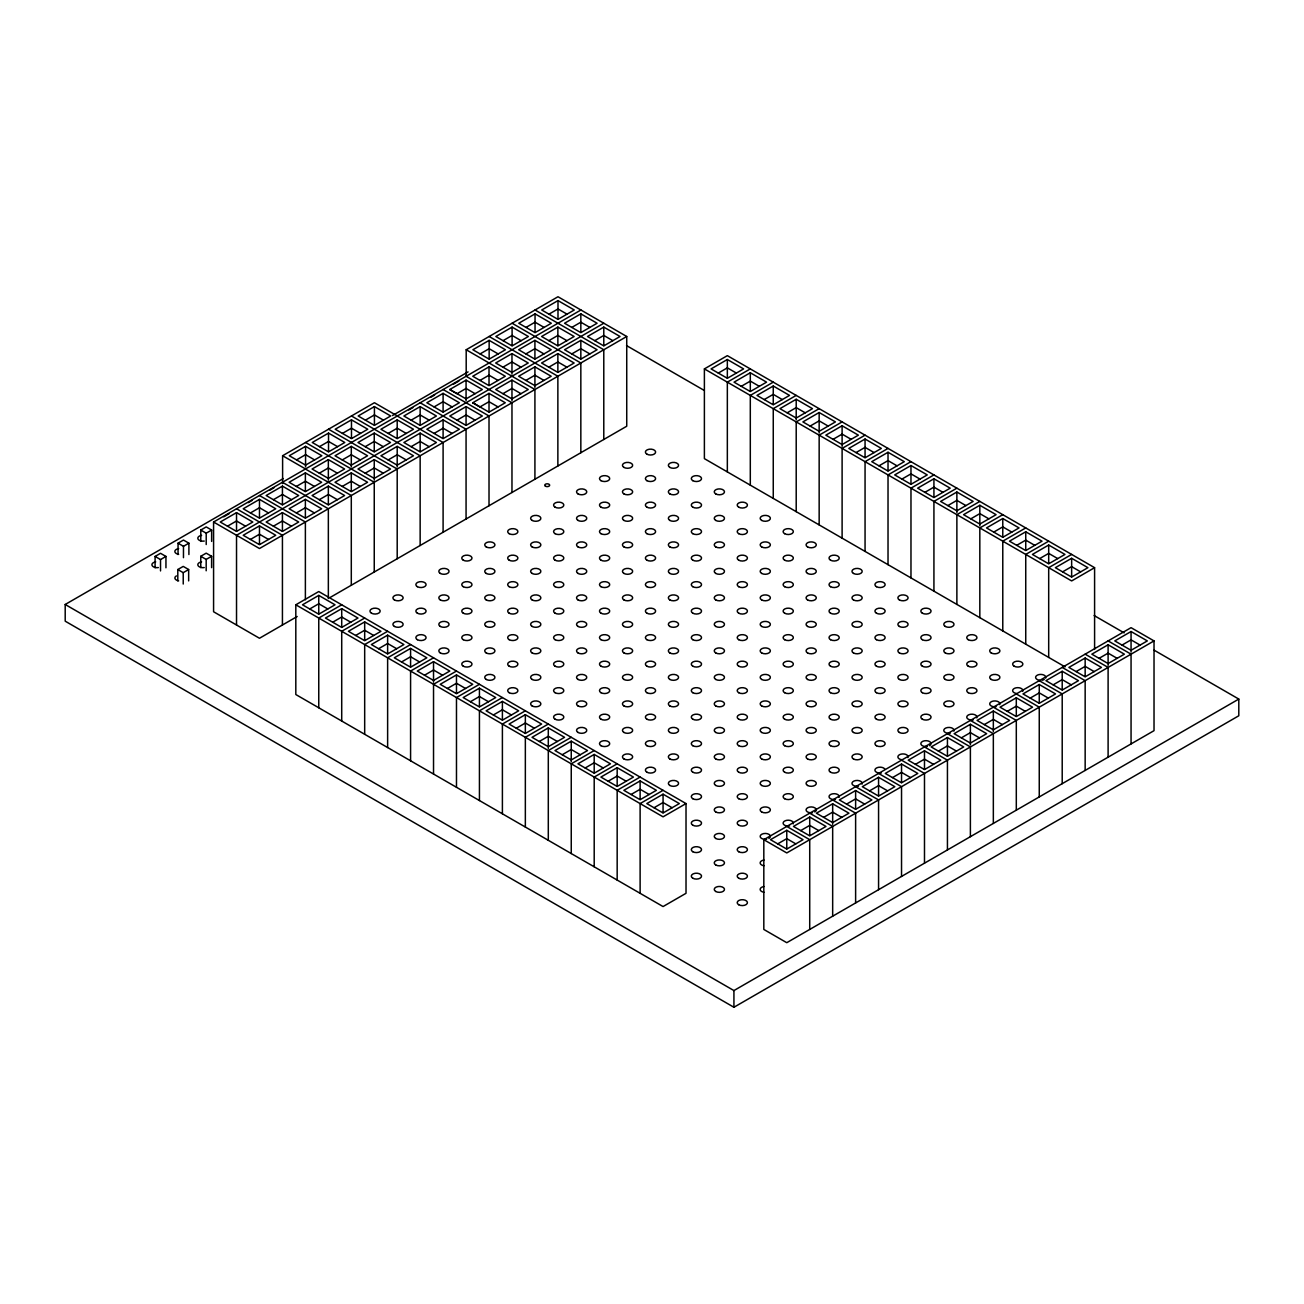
<?xml version="1.0" encoding="UTF-8"?>
<svg xmlns="http://www.w3.org/2000/svg" width="1304" height="1304" viewBox="0 0 1304 1304"><rect width="100%" height="100%" fill="white"/><g stroke="black" fill="none" stroke-linecap="round" stroke-linejoin="round"><path stroke-width="1.5" d="M282.609 483.654L282.609 455.732L374.427 402.724L397.378 415.976M466.196 375.682L466.196 349.749L557.998 296.741L626.735 336.497L626.735 426.229L329.977 597.558M305.576 446.343L289.309 455.732L305.576 465.12L321.843 455.732L305.576 446.343L305.576 466.897M328.526 433.091L312.259 442.48L328.526 451.869L344.794 442.48L328.526 433.091L328.526 451.608M351.477 419.839L335.209 429.228L351.477 438.617L367.744 429.228L351.477 419.839L351.477 438.356M374.427 406.587L358.16 415.976L374.427 425.365L390.695 415.976L374.427 406.587L374.427 425.104M489.147 340.36L472.879 349.749L489.147 359.138L505.414 349.749L489.147 340.36L489.147 358.877M512.097 327.108L495.83 336.497L512.097 345.886L528.364 336.497L512.097 327.108L512.097 345.625M535.048 313.856L518.78 323.245L535.048 332.634L551.315 323.245L535.048 313.856L535.048 332.373M557.998 300.605L541.731 309.993L557.998 319.382L574.265 309.993L557.998 300.605L557.998 319.121M296.53 459.904L305.576 454.688L314.606 459.904M319.48 446.653L328.526 441.437L337.557 446.653M342.447 433.401L351.477 428.185L360.507 433.401M365.397 420.149L374.427 414.933L383.474 420.149M480.1 353.922L489.147 348.706L498.177 353.922M503.051 340.67L512.097 335.454L521.127 340.67M526.017 327.418L535.048 322.202L544.078 327.418M548.968 314.166L557.998 308.95L567.044 314.166M1154.105 650.174L1238.8 699.074L1238.8 715.766L733.924 1007.259L65.2 621.177L65.2 604.486L283.343 478.535M392.406 415.568L468.054 371.901M297.182 616.499L259.48 638.259L213.579 611.755L213.579 522.024L580.948 309.993M155.095 567.794L155.095 556.433L160.522 553.303L165.95 556.433L165.95 567.794M178.045 554.542L178.045 543.181L183.473 540.052L188.901 543.181L188.901 554.542M200.783 541.404L200.783 530.06L206.211 526.914L211.639 530.06L211.639 541.404M223.734 516.808L229.162 513.662M248.265 502.643L252.324 500.296M269.863 490.174L273.921 487.826M408.739 409.994L412.814 407.647M430.548 397.394L434.607 395.047M453.499 384.142L458.926 381.012M236.529 512.635L220.262 522.024L236.529 531.413L252.797 522.024L236.529 512.635L236.529 531.152M259.48 499.383L243.212 508.772L259.48 518.161L275.747 508.772L259.48 499.383L259.48 517.9M282.43 486.131L266.163 495.52L282.43 504.909L298.697 495.52L282.43 486.131L282.43 504.648M305.38 472.879L289.113 482.268L305.38 491.657L321.648 482.268L305.38 472.879L305.38 491.396M328.347 459.627L312.08 469.016L328.347 478.405L344.598 469.016L328.347 459.627L328.347 480.165M351.298 446.375L335.03 455.764L351.298 465.153L367.565 455.764L351.298 446.375L351.298 466.913M374.248 433.124L357.981 442.512L374.248 451.901L390.515 442.512L374.248 433.124L374.248 451.64M397.198 419.872L380.931 429.261L397.198 438.649L413.466 429.261L397.198 419.872L397.198 438.388M420.149 406.62L403.881 416.009L420.149 425.397L436.416 416.009L420.149 406.62L420.149 425.137M443.099 393.368L426.848 402.757L443.099 412.145L459.367 402.757L443.099 393.368L443.099 411.885M449.798 389.505L466.066 380.116L482.333 389.505L466.066 398.894L449.798 389.505L457.019 393.678L466.066 388.462L475.096 393.678M489.016 366.864L472.749 376.253L489.016 385.642L505.284 376.253L489.016 366.864L489.016 385.381M511.967 353.612L495.699 363.001L511.967 372.39L528.234 363.001L511.967 353.612L511.967 374.15M534.917 340.36L518.65 349.749L534.917 359.138L551.184 349.749L534.917 340.36L534.917 358.877M557.867 327.108L541.6 336.497L557.867 345.886L574.135 336.497L557.867 327.108L557.867 345.625M580.834 313.856L564.567 323.245L580.834 332.634L597.085 323.245L580.834 313.856L580.834 332.373M155.095 556.433L160.522 559.563L165.95 556.433M178.045 543.181L183.473 546.311L188.901 543.181M200.783 530.06L206.211 533.189L211.639 530.06M227.483 526.197L236.529 520.981L245.559 526.197M250.45 512.945L259.48 507.729L268.51 512.945M273.4 499.693L282.43 494.477L291.477 499.693M296.35 486.441L305.38 481.225L314.427 486.441M319.301 473.189L328.347 467.973L337.377 473.189M342.251 459.937L351.298 454.721L360.328 459.937M365.218 446.685L374.248 441.469L383.278 446.685M388.168 433.433L397.198 428.217L406.245 433.433M411.119 420.181L420.149 414.965L429.195 420.181M434.069 406.929L443.099 401.713L452.146 406.929M479.97 380.426L489.016 375.21L498.046 380.426M502.936 367.174L511.967 361.958L520.997 367.174M525.887 353.922L534.917 348.706L543.964 353.922M548.837 340.67L557.867 335.454L566.914 340.67M571.788 327.418L580.834 322.202L589.864 327.418M603.785 323.245L236.529 535.276L236.529 625.007M177.8 580.899L177.8 569.538L183.228 566.409L188.656 569.538L188.656 580.899M200.767 567.647L200.767 556.286L206.179 553.157L211.607 556.286L211.607 567.647M259.48 525.887L243.212 535.276L259.48 544.664L275.747 535.276L259.48 525.887L259.48 544.404M282.43 512.635L266.163 522.024L282.43 531.413L298.697 522.024L282.43 512.635L282.43 531.152M305.38 499.383L289.113 508.772L305.38 518.161L321.648 508.772L305.38 499.383L305.38 517.9M328.347 486.131L312.08 495.52L328.347 504.909L344.598 495.52L328.347 486.131L328.347 504.648M351.298 472.879L335.03 482.268L351.298 491.657L367.565 482.268L351.298 472.879L351.298 491.396M374.248 459.627L357.981 469.016L374.248 478.405L390.515 469.016L374.248 459.627L374.248 480.165M397.198 446.375L380.931 455.764L397.198 465.153L413.466 455.764L397.198 446.375L397.198 466.913M420.149 433.124L403.881 442.512L420.149 451.901L436.416 442.512L420.149 433.124L420.149 451.64M443.099 419.872L426.848 429.261L443.099 438.649L459.367 429.261L443.099 419.872L443.099 438.388M466.066 406.62L449.798 416.009L466.066 425.397L482.333 416.009L466.066 406.62L466.066 425.137M472.749 402.757L489.016 393.368L505.284 402.757L489.016 412.145L472.749 402.757L479.97 406.929L489.016 401.713L498.046 406.929M511.967 380.116L495.699 389.505L511.967 398.894L528.234 389.505L511.967 380.116L511.967 400.654M534.917 366.864L518.65 376.253L534.917 385.642L551.184 376.253L534.917 366.864L534.917 387.402M557.867 353.612L541.6 363.001L557.867 372.39L574.135 363.001L557.867 353.612L557.867 372.129M580.834 340.36L564.567 349.749L580.834 359.138L597.085 349.749L580.834 340.36L580.834 358.877M603.785 327.108L587.517 336.497L603.785 345.886L620.052 336.497L603.785 327.108L603.785 345.625M177.8 569.538L183.228 572.668L188.656 569.538M200.767 556.286L206.179 559.416L211.607 556.286M250.45 539.448L259.48 534.232L268.51 539.448M273.4 526.197L282.43 520.981L291.477 526.197M296.35 512.945L305.38 507.729L314.427 512.945M319.301 499.693L328.347 494.477L337.377 499.693M342.251 486.441L351.298 481.225L360.328 486.441M365.218 473.189L374.248 467.973L383.278 473.189M388.168 459.937L397.198 454.721L406.245 459.937M411.119 446.685L420.149 441.469L429.195 446.685M434.069 433.433L443.099 428.217L452.146 433.433M457.019 420.181L466.066 414.965L475.096 420.181M502.936 393.678L511.967 388.462L520.997 393.678M525.887 380.426L534.917 375.21L543.964 380.426M548.837 367.174L557.867 361.958L566.914 367.174M571.788 353.922L580.834 348.706L589.864 353.922M594.738 340.67L603.785 335.454L612.815 340.67M626.735 336.497L259.48 548.528L213.579 522.024M295.812 604.795L318.763 591.543L686.018 803.574L686.018 893.305L663.068 906.557L295.812 694.527L295.812 604.795L663.068 816.826L686.018 803.574M1065.091 666.882L704.388 458.649L704.388 368.902L727.339 355.65L1094.594 567.68L1094.594 649.441M318.763 595.406L302.495 604.795L318.763 614.184L335.03 604.795L318.763 595.406L318.763 613.923M727.339 359.513L711.071 368.902L727.339 378.29L743.606 368.902L727.339 359.513L727.339 378.03M309.733 608.968L318.763 603.752L327.809 608.968M718.308 373.074L727.339 367.858L736.385 373.074M341.713 604.795L318.763 618.047L318.763 707.779M750.305 368.902L727.339 382.153L727.339 471.901M341.713 608.658L325.462 618.047L341.713 627.436L357.981 618.047L341.713 608.658L341.713 627.175M750.305 372.765L734.038 382.153L750.305 391.542L766.556 382.153L750.305 372.765L750.305 391.281M332.683 622.22L341.713 617.004L350.76 622.22M741.259 386.326L750.305 381.11L759.336 386.326M364.68 618.047L341.713 631.299L341.713 721.03M773.256 382.153L750.305 395.405L750.305 485.153M364.68 621.91L348.412 631.299L364.68 640.688L380.947 631.299L364.68 621.91L364.68 640.427M773.256 386.017L756.988 395.405L773.256 404.794L789.523 395.405L773.256 386.017L773.256 404.533M355.633 635.472L364.68 630.256L373.71 635.472M764.209 399.578L773.256 394.362L782.286 399.578M387.63 631.299L364.68 644.551L364.68 734.282M796.206 395.405L773.256 408.657L773.256 498.405M387.63 635.162L371.363 644.551L387.63 653.94L403.898 644.551L387.63 635.162L387.63 653.679M796.206 399.268L779.939 408.657L796.206 418.046L812.473 408.657L796.206 399.268L796.206 419.823M378.584 648.724L387.63 643.508L396.66 648.724M787.16 412.83L796.206 407.614L805.236 412.83M410.581 644.551L387.63 657.803L387.63 747.534M819.156 408.657L796.206 421.909L796.206 511.657M410.581 648.414L394.313 657.803L410.581 667.192L426.848 657.803L410.581 648.414L410.581 666.931M819.156 412.52L802.889 421.909L819.156 431.298L835.424 421.909L819.156 412.52L819.156 433.075M401.55 661.976L410.581 656.76L419.611 661.976M810.126 426.082L819.156 420.866L828.187 426.082M433.531 657.803L410.581 671.055L410.581 760.786M842.107 421.909L819.156 435.161L819.156 524.909M433.531 661.666L417.264 671.055L433.531 680.443L449.798 671.055L433.531 661.666L433.531 682.204M842.107 425.772L825.839 435.161L842.107 444.55L858.374 435.161L842.107 425.772L842.107 446.327M424.501 675.227L433.531 670.011L442.578 675.227M833.077 439.334L842.107 434.118L851.153 439.334M456.481 671.055L433.531 684.307L433.531 774.038M865.057 435.161L842.107 448.413L842.107 538.161M456.481 674.918L440.214 684.307L456.481 693.695L472.749 684.307L456.481 674.918L456.481 693.435M865.057 439.024L848.806 448.413L865.057 457.802L881.325 448.413L865.057 439.024L865.057 457.541M447.451 688.479L456.481 683.263L465.528 688.479M856.027 452.586L865.057 447.37L874.104 452.586M479.432 684.307L456.481 697.558L456.481 787.29M888.024 448.413L865.057 461.665L865.057 551.413M479.432 688.17L463.181 697.558L479.432 706.947L495.699 697.558L479.432 688.17L479.432 706.687M888.024 452.276L871.757 461.665L888.024 471.054L904.291 461.665L888.024 452.276L888.024 470.793M470.402 701.731L479.432 696.515L488.478 701.731M878.977 465.838L888.024 460.622L897.054 465.838M502.399 697.558L479.432 710.81L479.432 800.542M910.974 461.665L888.024 474.917L888.024 564.665M502.399 701.422L486.131 710.81L502.399 720.199L518.666 710.81L502.399 701.422L502.399 719.938M910.974 465.528L894.707 474.917L910.974 484.306L927.242 474.917L910.974 465.528L910.974 484.045M493.352 714.983L502.399 709.767L511.429 714.983M901.928 479.09L910.974 473.874L920.005 479.09M525.349 710.81L502.399 724.062L502.399 813.794M933.925 474.917L910.974 488.169L910.974 577.916M525.349 714.673L509.082 724.062L525.349 733.451L541.616 724.062L525.349 714.673L525.349 733.19M933.925 478.78L917.657 488.169L933.925 497.557L950.192 488.169L933.925 478.78L933.925 497.297M516.303 728.235L525.349 723.019L534.379 728.235M924.895 492.341L933.925 487.125L942.955 492.341M548.299 724.062L525.349 737.314L525.349 827.046M956.875 488.169L933.925 501.421L933.925 591.168M548.299 727.925L532.032 737.314L548.299 746.703L564.567 737.314L548.299 727.925L548.299 748.463M956.875 492.032L940.608 501.421L956.875 510.809L973.143 501.421L956.875 492.032L956.875 512.586M539.269 741.487L548.299 736.271L557.33 741.487M947.845 505.593L956.875 500.377L965.922 505.593M571.25 737.314L548.299 750.566L548.299 840.298M979.826 501.421L956.875 514.673L956.875 604.42M571.25 741.177L554.982 750.566L571.25 759.955L587.517 750.566L571.25 741.177L571.25 761.715M979.826 505.284L963.558 514.673L979.826 524.061L996.093 514.673L979.826 505.284L979.826 525.838M562.22 754.739L571.25 749.523L580.296 754.739M970.795 518.845L979.826 513.629L988.872 518.845M594.2 750.566L571.25 763.818L571.25 853.549M1002.776 514.673L979.826 527.924L979.826 617.672M594.2 754.429L577.933 763.818L594.2 773.207L610.468 763.818L594.2 754.429L594.2 772.946M1002.776 518.536L986.525 527.924L1002.776 537.313L1019.043 527.924L1002.776 518.536L1002.776 537.052M585.17 767.991L594.2 762.775L603.247 767.991M993.746 532.097L1002.776 526.881L1011.822 532.097M617.167 763.818L594.2 777.07L594.2 866.801M1025.743 527.924L1002.776 541.176L1002.776 630.924M617.167 767.681L600.899 777.07L617.167 786.459L633.418 777.07L617.167 767.681L617.167 786.198M1025.743 531.787L1009.475 541.176L1025.743 550.565L1042.01 541.176L1025.743 531.787L1025.743 550.304M608.12 781.243L617.167 776.027L626.197 781.243M1016.696 545.349L1025.743 540.133L1034.773 545.349M640.117 777.07L617.167 790.322L617.167 880.053M1048.693 541.176L1025.743 554.428L1025.743 644.176M640.117 780.933L623.85 790.322L640.117 799.711L656.385 790.322L640.117 780.933L640.117 799.45M1048.693 545.039L1032.426 554.428L1048.693 563.817L1064.96 554.428L1048.693 545.039L1048.693 563.556M631.071 794.495L640.117 789.279L649.147 794.495M1039.647 558.601L1048.693 553.385L1057.723 558.601M663.068 790.322L640.117 803.574L640.117 893.305M1071.643 554.428L1048.693 567.68L1048.693 657.428M663.068 794.185L646.8 803.574L663.068 812.962L679.335 803.574L663.068 794.185L663.068 812.702M1071.643 558.291L1055.376 567.68L1071.643 577.069L1087.911 567.68L1071.643 558.291L1071.643 576.808M654.037 807.746L663.068 802.53L672.098 807.746M1062.613 571.853L1071.643 566.637L1080.674 571.853M1094.594 567.68L1071.643 580.932L704.388 368.902M763.818 839.694L1131.057 627.664L1154.024 640.916L1154.024 730.664L786.768 942.694L763.818 929.442L763.818 839.694L786.768 852.946L1154.024 640.916M786.768 830.306L770.501 839.694L786.768 849.083L803.036 839.694L786.768 830.306L786.768 848.822M809.719 817.054L793.451 826.443L809.719 835.831L825.986 826.443L809.719 817.054L809.719 835.571M832.669 803.802L816.402 813.191L832.669 822.579L848.937 813.191L832.669 803.802L832.669 824.356M855.62 790.55L839.352 799.939L855.62 809.328L871.887 799.939L855.62 790.55L855.62 809.067M878.57 777.298L862.319 786.687L878.57 796.076L894.837 786.687L878.57 777.298L878.57 795.815M901.537 764.046L885.269 773.435L901.537 782.824L917.804 773.435L901.537 764.046L901.537 782.563M924.487 750.794L908.22 760.183L924.487 769.572L940.754 760.183L924.487 750.794L924.487 769.311M947.437 737.542L931.17 746.931L947.437 756.32L963.705 746.931L947.437 737.542L947.437 756.059M970.388 724.29L954.12 733.679L970.388 743.068L986.655 733.679L970.388 724.29L970.388 744.845M993.338 711.039L977.071 720.427L993.338 729.816L1009.606 720.427L993.338 711.039L993.338 731.593M1016.305 697.787L1000.038 707.175L1016.305 716.564L1032.556 707.175L1016.305 697.787L1016.305 716.303M1039.255 684.535L1022.988 693.924L1039.255 703.312L1055.523 693.924L1039.255 684.535L1039.255 703.052M1062.206 671.283L1045.938 680.672L1062.206 690.061L1078.473 680.672L1062.206 671.283L1062.206 689.8M1085.156 658.031L1068.889 667.42L1085.156 676.809L1101.424 667.42L1085.156 658.031L1085.156 676.548M1108.107 644.779L1091.839 654.168L1108.107 663.557L1124.374 654.168L1108.107 644.779L1108.107 665.333M1131.057 631.527L1114.79 640.916L1131.057 650.305L1147.324 640.916L1131.057 631.527L1131.057 652.082M777.722 843.867L786.768 838.651L795.799 843.867M800.689 830.615L809.719 825.399L818.749 830.615M823.639 817.363L832.669 812.147L841.716 817.363M846.589 804.112L855.62 798.896L864.666 804.112M869.54 790.86L878.57 785.644L887.616 790.86M892.49 777.608L901.537 772.392L910.567 777.608M915.441 764.356L924.487 759.14L933.517 764.356M938.407 751.104L947.437 745.888L956.468 751.104M961.358 737.852L970.388 732.636L979.434 737.852M984.308 724.6L993.338 719.384L1002.385 724.6M1007.259 711.348L1016.305 706.132L1025.335 711.348M1030.209 698.096L1039.255 692.88L1048.286 698.096M1053.159 684.844L1062.206 679.628L1071.236 684.844M1076.126 671.593L1085.156 666.377L1094.186 671.593M1099.076 658.341L1108.107 653.125L1117.153 658.341M1122.027 645.089L1131.057 639.873L1140.103 645.089M65.2 604.486L733.924 990.567L1238.8 699.074M626.539 345.593L704.176 390.401M1094.121 615.537L1124.113 632.847M535.048 309.993L603.785 349.749L603.785 439.481M1108.107 640.916L1131.057 654.168L1131.057 743.916M512.097 323.245L580.834 363.001L580.834 452.732M1085.156 654.168L1108.107 667.42L1108.107 757.168M489.147 336.497L557.867 376.253L557.867 465.984M1062.206 667.42L1085.156 680.672L1085.156 770.419M466.196 349.749L534.917 389.505L534.917 479.236M1039.255 680.672L1062.206 693.924L1062.206 783.671M466.066 376.253L511.967 402.757L511.967 492.488M1016.305 693.924L1039.255 707.175L1039.255 796.923M443.099 389.505L489.016 416.009L489.016 505.74M993.338 707.175L1016.305 720.427L1016.305 810.175M420.149 402.757L466.066 429.261L466.066 518.992M970.388 720.427L993.338 733.679L993.338 823.427M397.198 416.009L443.099 442.512L443.099 532.244M947.437 733.679L970.388 746.931L970.388 836.679M351.477 415.976L420.149 455.764L420.149 545.496M924.487 746.931L947.437 760.183L947.437 849.931M328.526 429.228L351.477 442.48M351.298 442.512L397.198 469.016L397.198 558.748M901.537 760.183L924.487 773.435L924.487 863.183M305.576 442.48L374.248 482.268L374.248 572M878.57 773.435L901.537 786.687L901.537 876.435M282.609 455.732L305.576 468.984M305.38 469.016L351.298 495.52L351.298 585.251M855.62 786.687L878.57 799.939L878.57 889.687M282.43 482.268L328.347 508.772L328.347 598.503M832.669 799.939L855.62 813.191L855.62 902.938M259.48 495.52L305.38 522.024L305.38 599.791M809.719 813.191L832.669 826.443L832.669 916.19M236.529 508.772L282.43 535.276L282.43 625.007M786.768 826.443L809.719 839.694L809.719 929.442M733.924 990.567L733.924 1007.259M489.016 393.368L489.016 411.885M466.066 380.116L466.066 400.654M206.211 533.189L206.211 544.534M206.179 559.416L206.179 570.777M183.473 546.311L183.473 557.672M183.228 572.668L183.228 584.029M160.522 559.563L160.522 570.924M763.948 892.246A5.118 2.95 0 0 1 760.167 889.393A5.118 2.95 0 0 1 763.948 886.541M763.948 865.742A5.118 2.95 0 0 1 760.167 862.889A5.118 2.95 0 0 1 763.948 860.037M766.605 839.238A5.118 2.95 0 0 1 760.183 836.125A5.118 2.95 0 0 1 767.437 833.712A5.118 2.95 0 0 1 768.887 838.472M789.556 825.986A5.118 2.95 0 0 1 783.133 823.394A5.118 2.95 0 0 1 788.675 820.2A5.118 2.95 0 0 1 793.174 823.9M812.506 812.734A5.118 2.95 0 0 1 806.084 809.621A5.118 2.95 0 0 1 813.337 807.209A5.118 2.95 0 0 1 814.804 811.968M835.456 799.482A5.118 2.95 0 0 1 829.051 796.891A5.118 2.95 0 0 1 834.576 793.696A5.118 2.95 0 0 1 839.075 797.396M858.407 786.231A5.118 2.95 0 0 1 852.001 783.639A5.118 2.95 0 0 1 857.527 780.444A5.118 2.95 0 0 1 862.025 784.144M881.357 772.979A5.118 2.95 0 0 1 875.098 770.892A5.118 2.95 0 0 1 878.717 767.274A5.118 2.95 0 0 1 884.976 769.36M901.667 759.727A5.118 2.95 0 0 1 898.065 756.108A5.118 2.95 0 0 1 904.324 754.022A5.118 2.95 0 0 1 907.926 757.64M927.274 746.475A5.118 2.95 0 0 1 920.852 743.361A5.118 2.95 0 0 1 928.106 740.949A5.118 2.95 0 0 1 929.556 745.709M950.225 733.223A5.118 2.95 0 0 1 943.803 730.631A5.118 2.95 0 0 1 949.345 727.436A5.118 2.95 0 0 1 953.843 731.136M973.175 719.971A5.118 2.95 0 0 1 966.769 717.379A5.118 2.95 0 0 1 972.295 714.184A5.118 2.95 0 0 1 976.794 717.885M996.126 706.719A5.118 2.95 0 0 1 989.72 704.127A5.118 2.95 0 0 1 995.262 700.933A5.118 2.95 0 0 1 999.744 704.633M1016.435 693.467A5.118 2.95 0 0 1 1012.817 689.849A5.118 2.95 0 0 1 1019.092 687.762A5.118 2.95 0 0 1 1022.695 691.381M1044.325 679.449A5.118 2.95 0 0 1 1042.043 680.215M1039.386 680.215A5.118 2.95 0 0 1 1035.784 676.597A5.118 2.95 0 0 1 1042.043 674.51A5.118 2.95 0 0 1 1045.645 678.129M204.239 567.582A5.118 2.95 0 0 1 197.98 565.48A5.118 2.95 0 0 1 201.598 561.877M158.338 567.582A5.118 2.95 0 0 1 152.079 565.48A5.118 2.95 0 0 1 155.698 561.877M178.648 554.314A5.118 2.95 0 0 1 174.85 551.478A5.118 2.95 0 0 1 178.648 548.625M204.239 541.062A5.118 2.95 0 0 1 197.98 538.976A5.118 2.95 0 0 1 201.598 535.373M178.648 580.834A5.118 2.95 0 0 1 176.35 575.895M545.496 486.213A2.445 1.402 0 0 0 549.571 485.577A2.445 1.402 0 0 0 546.588 483.849A2.445 1.402 0 0 0 545.496 486.213M371.461 613.19A5.118 2.95 0 0 0 380.002 611.869A5.118 2.95 0 0 0 373.743 608.251A5.118 2.95 0 0 0 371.461 613.19M394.411 626.442A5.118 2.95 0 0 0 402.969 625.121A5.118 2.95 0 0 0 396.693 621.503A5.118 2.95 0 0 0 394.411 626.442M417.361 639.693A5.118 2.95 0 0 0 425.919 638.373A5.118 2.95 0 0 0 419.66 634.755A5.118 2.95 0 0 0 417.361 639.693M440.312 652.945A5.118 2.95 0 0 0 448.869 651.625A5.118 2.95 0 0 0 442.61 648.006A5.118 2.95 0 0 0 440.312 652.945M463.262 666.197A5.118 2.95 0 0 0 471.82 664.877A5.118 2.95 0 0 0 465.561 661.258A5.118 2.95 0 0 0 463.262 666.197M486.229 679.449A5.118 2.95 0 0 0 494.77 678.129A5.118 2.95 0 0 0 488.511 674.51A5.118 2.95 0 0 0 486.229 679.449M509.179 692.701A5.118 2.95 0 0 0 517.721 691.381A5.118 2.95 0 0 0 511.461 687.762A5.118 2.95 0 0 0 509.179 692.701M532.13 705.953A5.118 2.95 0 0 0 540.687 704.633A5.118 2.95 0 0 0 534.412 701.014A5.118 2.95 0 0 0 532.13 705.953M555.08 719.205A5.118 2.95 0 0 0 563.638 717.885A5.118 2.95 0 0 0 557.378 714.266A5.118 2.95 0 0 0 555.08 719.205M578.031 732.457A5.118 2.95 0 0 0 586.588 731.136A5.118 2.95 0 0 0 580.329 727.518A5.118 2.95 0 0 0 578.031 732.457M600.981 719.205A5.118 2.95 0 0 0 609.538 717.885A5.118 2.95 0 0 0 603.279 714.266A5.118 2.95 0 0 0 600.981 719.205M578.031 705.953A5.118 2.95 0 0 0 586.588 704.633A5.118 2.95 0 0 0 580.329 701.014A5.118 2.95 0 0 0 578.031 705.953M555.08 692.701A5.118 2.95 0 0 0 563.638 691.381A5.118 2.95 0 0 0 557.378 687.762A5.118 2.95 0 0 0 555.08 692.701M532.13 679.449A5.118 2.95 0 0 0 540.687 678.129A5.118 2.95 0 0 0 534.412 674.51A5.118 2.95 0 0 0 532.13 679.449M509.179 666.197A5.118 2.95 0 0 0 517.721 664.877A5.118 2.95 0 0 0 511.461 661.258A5.118 2.95 0 0 0 509.179 666.197M486.229 652.945A5.118 2.95 0 0 0 494.77 651.625A5.118 2.95 0 0 0 488.511 648.006A5.118 2.95 0 0 0 486.229 652.945M463.262 639.693A5.118 2.95 0 0 0 471.82 638.373A5.118 2.95 0 0 0 465.561 634.755A5.118 2.95 0 0 0 463.262 639.693M440.312 626.442A5.118 2.95 0 0 0 448.869 625.121A5.118 2.95 0 0 0 442.61 621.503A5.118 2.95 0 0 0 440.312 626.442M417.361 613.19A5.118 2.95 0 0 0 425.919 611.869A5.118 2.95 0 0 0 419.66 608.251A5.118 2.95 0 0 0 417.361 613.19M394.411 599.938A5.118 2.95 0 0 0 402.969 598.617A5.118 2.95 0 0 0 396.693 594.999A5.118 2.95 0 0 0 394.411 599.938M417.361 586.686A5.118 2.95 0 0 0 425.919 585.366A5.118 2.95 0 0 0 419.66 581.747A5.118 2.95 0 0 0 417.361 586.686M440.312 599.938A5.118 2.95 0 0 0 448.869 598.617A5.118 2.95 0 0 0 442.61 594.999A5.118 2.95 0 0 0 440.312 599.938M463.262 613.19A5.118 2.95 0 0 0 471.82 611.869A5.118 2.95 0 0 0 465.561 608.251A5.118 2.95 0 0 0 463.262 613.19M486.229 626.442A5.118 2.95 0 0 0 494.77 625.121A5.118 2.95 0 0 0 488.511 621.503A5.118 2.95 0 0 0 486.229 626.442M509.179 639.693A5.118 2.95 0 0 0 517.721 638.373A5.118 2.95 0 0 0 511.461 634.755A5.118 2.95 0 0 0 509.179 639.693M532.13 652.945A5.118 2.95 0 0 0 540.687 651.625A5.118 2.95 0 0 0 534.412 648.006A5.118 2.95 0 0 0 532.13 652.945M555.08 666.197A5.118 2.95 0 0 0 563.638 664.877A5.118 2.95 0 0 0 557.378 661.258A5.118 2.95 0 0 0 555.08 666.197M578.031 679.449A5.118 2.95 0 0 0 586.588 678.129A5.118 2.95 0 0 0 580.329 674.51A5.118 2.95 0 0 0 578.031 679.449M600.981 692.701A5.118 2.95 0 0 0 609.538 691.381A5.118 2.95 0 0 0 603.279 687.762A5.118 2.95 0 0 0 600.981 692.701M623.948 705.953A5.118 2.95 0 0 0 632.489 704.633A5.118 2.95 0 0 0 626.23 701.014A5.118 2.95 0 0 0 623.948 705.953M646.898 692.701A5.118 2.95 0 0 0 655.439 691.381A5.118 2.95 0 0 0 649.18 687.762A5.118 2.95 0 0 0 646.898 692.701M623.948 679.449A5.118 2.95 0 0 0 632.489 678.129A5.118 2.95 0 0 0 626.23 674.51A5.118 2.95 0 0 0 623.948 679.449M600.981 666.197A5.118 2.95 0 0 0 609.538 664.877A5.118 2.95 0 0 0 603.279 661.258A5.118 2.95 0 0 0 600.981 666.197M578.031 652.945A5.118 2.95 0 0 0 586.588 651.625A5.118 2.95 0 0 0 580.329 648.006A5.118 2.95 0 0 0 578.031 652.945M555.08 639.693A5.118 2.95 0 0 0 563.638 638.373A5.118 2.95 0 0 0 557.378 634.755A5.118 2.95 0 0 0 555.08 639.693M532.13 626.442A5.118 2.95 0 0 0 540.687 625.121A5.118 2.95 0 0 0 534.412 621.503A5.118 2.95 0 0 0 532.13 626.442M509.179 613.19A5.118 2.95 0 0 0 517.721 611.869A5.118 2.95 0 0 0 511.461 608.251A5.118 2.95 0 0 0 509.179 613.19M486.229 599.938A5.118 2.95 0 0 0 494.77 598.617A5.118 2.95 0 0 0 488.511 594.999A5.118 2.95 0 0 0 486.229 599.938M463.262 586.686A5.118 2.95 0 0 0 471.82 585.366A5.118 2.95 0 0 0 465.561 581.747A5.118 2.95 0 0 0 463.262 586.686M440.312 573.434A5.118 2.95 0 0 0 448.869 572.114A5.118 2.95 0 0 0 442.61 568.495A5.118 2.95 0 0 0 440.312 573.434M463.262 560.182A5.118 2.95 0 0 0 471.82 558.862A5.118 2.95 0 0 0 465.561 555.243A5.118 2.95 0 0 0 463.262 560.182M486.229 573.434A5.118 2.95 0 0 0 494.77 572.114A5.118 2.95 0 0 0 488.511 568.495A5.118 2.95 0 0 0 486.229 573.434M509.179 586.686A5.118 2.95 0 0 0 517.721 585.366A5.118 2.95 0 0 0 511.461 581.747A5.118 2.95 0 0 0 509.179 586.686M532.13 599.938A5.118 2.95 0 0 0 540.687 598.617A5.118 2.95 0 0 0 534.412 594.999A5.118 2.95 0 0 0 532.13 599.938M555.08 613.19A5.118 2.95 0 0 0 563.638 611.869A5.118 2.95 0 0 0 557.378 608.251A5.118 2.95 0 0 0 555.08 613.19M578.031 626.442A5.118 2.95 0 0 0 586.588 625.121A5.118 2.95 0 0 0 580.329 621.503A5.118 2.95 0 0 0 578.031 626.442M600.981 639.693A5.118 2.95 0 0 0 609.538 638.373A5.118 2.95 0 0 0 603.279 634.755A5.118 2.95 0 0 0 600.981 639.693M623.948 652.945A5.118 2.95 0 0 0 632.489 651.625A5.118 2.95 0 0 0 626.23 648.006A5.118 2.95 0 0 0 623.948 652.945M646.898 666.197A5.118 2.95 0 0 0 655.439 664.877A5.118 2.95 0 0 0 649.18 661.258A5.118 2.95 0 0 0 646.898 666.197M669.848 679.449A5.118 2.95 0 0 0 678.406 678.129A5.118 2.95 0 0 0 672.147 674.51A5.118 2.95 0 0 0 669.848 679.449M692.799 666.197A5.118 2.95 0 0 0 701.356 664.877A5.118 2.95 0 0 0 695.097 661.258A5.118 2.95 0 0 0 692.799 666.197M669.848 652.945A5.118 2.95 0 0 0 678.406 651.625A5.118 2.95 0 0 0 672.147 648.006A5.118 2.95 0 0 0 669.848 652.945M646.898 639.693A5.118 2.95 0 0 0 655.439 638.373A5.118 2.95 0 0 0 649.18 634.755A5.118 2.95 0 0 0 646.898 639.693M623.948 626.442A5.118 2.95 0 0 0 632.489 625.121A5.118 2.95 0 0 0 626.23 621.503A5.118 2.95 0 0 0 623.948 626.442M600.981 613.19A5.118 2.95 0 0 0 609.538 611.869A5.118 2.95 0 0 0 603.279 608.251A5.118 2.95 0 0 0 600.981 613.19M578.031 599.938A5.118 2.95 0 0 0 586.588 598.617A5.118 2.95 0 0 0 580.329 594.999A5.118 2.95 0 0 0 578.031 599.938M555.08 586.686A5.118 2.95 0 0 0 563.638 585.366A5.118 2.95 0 0 0 557.378 581.747A5.118 2.95 0 0 0 555.08 586.686M532.13 573.434A5.118 2.95 0 0 0 540.687 572.114A5.118 2.95 0 0 0 534.412 568.495A5.118 2.95 0 0 0 532.13 573.434M509.179 560.182A5.118 2.95 0 0 0 517.721 558.862A5.118 2.95 0 0 0 511.461 555.243A5.118 2.95 0 0 0 509.179 560.182M486.229 546.93A5.118 2.95 0 0 0 494.77 545.61A5.118 2.95 0 0 0 488.511 541.991A5.118 2.95 0 0 0 486.229 546.93M509.179 533.678A5.118 2.95 0 0 0 517.721 532.358A5.118 2.95 0 0 0 511.461 528.739A5.118 2.95 0 0 0 509.179 533.678M532.13 546.93A5.118 2.95 0 0 0 540.687 545.61A5.118 2.95 0 0 0 534.412 541.991A5.118 2.95 0 0 0 532.13 546.93M555.08 560.182A5.118 2.95 0 0 0 563.638 558.862A5.118 2.95 0 0 0 557.378 555.243A5.118 2.95 0 0 0 555.08 560.182M578.031 573.434A5.118 2.95 0 0 0 586.588 572.114A5.118 2.95 0 0 0 580.329 568.495A5.118 2.95 0 0 0 578.031 573.434M600.981 586.686A5.118 2.95 0 0 0 609.538 585.366A5.118 2.95 0 0 0 603.279 581.747A5.118 2.95 0 0 0 600.981 586.686M623.948 599.938A5.118 2.95 0 0 0 632.489 598.617A5.118 2.95 0 0 0 626.23 594.999A5.118 2.95 0 0 0 623.948 599.938M646.898 613.19A5.118 2.95 0 0 0 655.439 611.869A5.118 2.95 0 0 0 649.18 608.251A5.118 2.95 0 0 0 646.898 613.19M669.848 626.442A5.118 2.95 0 0 0 678.406 625.121A5.118 2.95 0 0 0 672.147 621.503A5.118 2.95 0 0 0 669.848 626.442M692.799 639.693A5.118 2.95 0 0 0 701.356 638.373A5.118 2.95 0 0 0 695.097 634.755A5.118 2.95 0 0 0 692.799 639.693M715.749 652.945A5.118 2.95 0 0 0 724.307 651.625A5.118 2.95 0 0 0 718.048 648.006A5.118 2.95 0 0 0 715.749 652.945M738.7 639.693A5.118 2.95 0 0 0 747.257 638.373A5.118 2.95 0 0 0 740.998 634.755A5.118 2.95 0 0 0 738.7 639.693M715.749 626.442A5.118 2.95 0 0 0 724.307 625.121A5.118 2.95 0 0 0 718.048 621.503A5.118 2.95 0 0 0 715.749 626.442M692.799 613.19A5.118 2.95 0 0 0 701.356 611.869A5.118 2.95 0 0 0 695.097 608.251A5.118 2.95 0 0 0 692.799 613.19M669.848 599.938A5.118 2.95 0 0 0 678.406 598.617A5.118 2.95 0 0 0 672.147 594.999A5.118 2.95 0 0 0 669.848 599.938M646.898 586.686A5.118 2.95 0 0 0 655.439 585.366A5.118 2.95 0 0 0 649.18 581.747A5.118 2.95 0 0 0 646.898 586.686M623.948 573.434A5.118 2.95 0 0 0 632.489 572.114A5.118 2.95 0 0 0 626.23 568.495A5.118 2.95 0 0 0 623.948 573.434M600.981 560.182A5.118 2.95 0 0 0 609.538 558.862A5.118 2.95 0 0 0 603.279 555.243A5.118 2.95 0 0 0 600.981 560.182M578.031 546.93A5.118 2.95 0 0 0 586.588 545.61A5.118 2.95 0 0 0 580.329 541.991A5.118 2.95 0 0 0 578.031 546.93M555.08 533.678A5.118 2.95 0 0 0 563.638 532.358A5.118 2.95 0 0 0 557.378 528.739A5.118 2.95 0 0 0 555.08 533.678M532.13 520.426A5.118 2.95 0 0 0 540.687 519.106A5.118 2.95 0 0 0 534.412 515.487A5.118 2.95 0 0 0 532.13 520.426M555.08 507.174A5.118 2.95 0 0 0 563.638 505.854A5.118 2.95 0 0 0 557.378 502.236A5.118 2.95 0 0 0 555.08 507.174M578.031 520.426A5.118 2.95 0 0 0 586.588 519.106A5.118 2.95 0 0 0 580.329 515.487A5.118 2.95 0 0 0 578.031 520.426M600.981 533.678A5.118 2.95 0 0 0 609.538 532.358A5.118 2.95 0 0 0 603.279 528.739A5.118 2.95 0 0 0 600.981 533.678M623.948 546.93A5.118 2.95 0 0 0 632.489 545.61A5.118 2.95 0 0 0 626.23 541.991A5.118 2.95 0 0 0 623.948 546.93M646.898 560.182A5.118 2.95 0 0 0 655.439 558.862A5.118 2.95 0 0 0 649.18 555.243A5.118 2.95 0 0 0 646.898 560.182M669.848 573.434A5.118 2.95 0 0 0 678.406 572.114A5.118 2.95 0 0 0 672.147 568.495A5.118 2.95 0 0 0 669.848 573.434M692.799 586.686A5.118 2.95 0 0 0 701.356 585.366A5.118 2.95 0 0 0 695.097 581.747A5.118 2.95 0 0 0 692.799 586.686M715.749 599.938A5.118 2.95 0 0 0 724.307 598.617A5.118 2.95 0 0 0 718.048 594.999A5.118 2.95 0 0 0 715.749 599.938M738.7 613.19A5.118 2.95 0 0 0 747.257 611.869A5.118 2.95 0 0 0 740.998 608.251A5.118 2.95 0 0 0 738.7 613.19M761.666 626.442A5.118 2.95 0 0 0 770.208 625.121A5.118 2.95 0 0 0 763.948 621.503A5.118 2.95 0 0 0 761.666 626.442M784.617 613.19A5.118 2.95 0 0 0 793.174 611.869A5.118 2.95 0 0 0 786.899 608.251A5.118 2.95 0 0 0 784.617 613.19M761.666 599.938A5.118 2.95 0 0 0 770.208 598.617A5.118 2.95 0 0 0 763.948 594.999A5.118 2.95 0 0 0 761.666 599.938M738.7 586.686A5.118 2.95 0 0 0 747.257 585.366A5.118 2.95 0 0 0 740.998 581.747A5.118 2.95 0 0 0 738.7 586.686M715.749 573.434A5.118 2.95 0 0 0 724.307 572.114A5.118 2.95 0 0 0 718.048 568.495A5.118 2.95 0 0 0 715.749 573.434M692.799 560.182A5.118 2.95 0 0 0 701.356 558.862A5.118 2.95 0 0 0 695.097 555.243A5.118 2.95 0 0 0 692.799 560.182M669.848 546.93A5.118 2.95 0 0 0 678.406 545.61A5.118 2.95 0 0 0 672.147 541.991A5.118 2.95 0 0 0 669.848 546.93M646.898 533.678A5.118 2.95 0 0 0 655.439 532.358A5.118 2.95 0 0 0 649.18 528.739A5.118 2.95 0 0 0 646.898 533.678M623.948 520.426A5.118 2.95 0 0 0 632.489 519.106A5.118 2.95 0 0 0 626.23 515.487A5.118 2.95 0 0 0 623.948 520.426M600.981 507.174A5.118 2.95 0 0 0 609.538 505.854A5.118 2.95 0 0 0 603.279 502.236A5.118 2.95 0 0 0 600.981 507.174M578.031 493.923A5.118 2.95 0 0 0 586.588 492.602A5.118 2.95 0 0 0 580.329 488.984A5.118 2.95 0 0 0 578.031 493.923M600.981 480.671A5.118 2.95 0 0 0 609.538 479.35A5.118 2.95 0 0 0 603.279 475.732A5.118 2.95 0 0 0 600.981 480.671M623.948 493.923A5.118 2.95 0 0 0 632.489 492.602A5.118 2.95 0 0 0 626.23 488.984A5.118 2.95 0 0 0 623.948 493.923M646.898 507.174A5.118 2.95 0 0 0 655.439 505.854A5.118 2.95 0 0 0 649.18 502.236A5.118 2.95 0 0 0 646.898 507.174M669.848 520.426A5.118 2.95 0 0 0 678.406 519.106A5.118 2.95 0 0 0 672.147 515.487A5.118 2.95 0 0 0 669.848 520.426M692.799 533.678A5.118 2.95 0 0 0 701.356 532.358A5.118 2.95 0 0 0 695.097 528.739A5.118 2.95 0 0 0 692.799 533.678M715.749 546.93A5.118 2.95 0 0 0 724.307 545.61A5.118 2.95 0 0 0 718.048 541.991A5.118 2.95 0 0 0 715.749 546.93M738.7 560.182A5.118 2.95 0 0 0 747.257 558.862A5.118 2.95 0 0 0 740.998 555.243A5.118 2.95 0 0 0 738.7 560.182M761.666 573.434A5.118 2.95 0 0 0 770.208 572.114A5.118 2.95 0 0 0 763.948 568.495A5.118 2.95 0 0 0 761.666 573.434M784.617 586.686A5.118 2.95 0 0 0 793.174 585.366A5.118 2.95 0 0 0 786.899 581.747A5.118 2.95 0 0 0 784.617 586.686M807.567 599.938A5.118 2.95 0 0 0 816.125 598.617A5.118 2.95 0 0 0 809.865 594.999A5.118 2.95 0 0 0 807.567 599.938M830.518 586.686A5.118 2.95 0 0 0 839.075 585.366A5.118 2.95 0 0 0 832.816 581.747A5.118 2.95 0 0 0 830.518 586.686M807.567 573.434A5.118 2.95 0 0 0 816.125 572.114A5.118 2.95 0 0 0 809.865 568.495A5.118 2.95 0 0 0 807.567 573.434M784.617 560.182A5.118 2.95 0 0 0 793.174 558.862A5.118 2.95 0 0 0 786.899 555.243A5.118 2.95 0 0 0 784.617 560.182M761.666 546.93A5.118 2.95 0 0 0 770.208 545.61A5.118 2.95 0 0 0 763.948 541.991A5.118 2.95 0 0 0 761.666 546.93M738.7 533.678A5.118 2.95 0 0 0 747.257 532.358A5.118 2.95 0 0 0 740.998 528.739A5.118 2.95 0 0 0 738.7 533.678M715.749 520.426A5.118 2.95 0 0 0 724.307 519.106A5.118 2.95 0 0 0 718.048 515.487A5.118 2.95 0 0 0 715.749 520.426M692.799 507.174A5.118 2.95 0 0 0 701.356 505.854A5.118 2.95 0 0 0 695.097 502.236A5.118 2.95 0 0 0 692.799 507.174M669.848 493.923A5.118 2.95 0 0 0 678.406 492.602A5.118 2.95 0 0 0 672.147 488.984A5.118 2.95 0 0 0 669.848 493.923M646.898 480.671A5.118 2.95 0 0 0 655.439 479.35A5.118 2.95 0 0 0 649.18 475.732A5.118 2.95 0 0 0 646.898 480.671M623.948 467.419A5.118 2.95 0 0 0 632.489 466.098A5.118 2.95 0 0 0 626.23 462.48A5.118 2.95 0 0 0 623.948 467.419M646.898 454.167A5.118 2.95 0 0 0 655.439 452.847A5.118 2.95 0 0 0 649.18 449.228A5.118 2.95 0 0 0 646.898 454.167M669.848 467.419A5.118 2.95 0 0 0 678.406 466.098A5.118 2.95 0 0 0 672.147 462.48A5.118 2.95 0 0 0 669.848 467.419M692.799 480.671A5.118 2.95 0 0 0 701.356 479.35A5.118 2.95 0 0 0 695.097 475.732A5.118 2.95 0 0 0 692.799 480.671M715.749 493.923A5.118 2.95 0 0 0 724.307 492.602A5.118 2.95 0 0 0 718.048 488.984A5.118 2.95 0 0 0 715.749 493.923M738.7 507.174A5.118 2.95 0 0 0 747.257 505.854A5.118 2.95 0 0 0 740.998 502.236A5.118 2.95 0 0 0 738.7 507.174M761.666 520.426A5.118 2.95 0 0 0 770.208 519.106A5.118 2.95 0 0 0 763.948 515.487A5.118 2.95 0 0 0 761.666 520.426M784.617 533.678A5.118 2.95 0 0 0 793.174 532.358A5.118 2.95 0 0 0 786.899 528.739A5.118 2.95 0 0 0 784.617 533.678M807.567 546.93A5.118 2.95 0 0 0 816.125 545.61A5.118 2.95 0 0 0 809.865 541.991A5.118 2.95 0 0 0 807.567 546.93M830.518 560.182A5.118 2.95 0 0 0 839.075 558.862A5.118 2.95 0 0 0 832.816 555.243A5.118 2.95 0 0 0 830.518 560.182M853.468 573.434A5.118 2.95 0 0 0 862.025 572.114A5.118 2.95 0 0 0 855.766 568.495A5.118 2.95 0 0 0 853.468 573.434M692.799 878.228A5.118 2.95 0 0 0 701.356 876.907A5.118 2.95 0 0 0 695.097 873.289A5.118 2.95 0 0 0 692.799 878.228M715.749 891.48A5.118 2.95 0 0 0 724.307 890.159A5.118 2.95 0 0 0 718.048 886.541A5.118 2.95 0 0 0 715.749 891.48M738.7 904.731A5.118 2.95 0 0 0 747.257 903.411A5.118 2.95 0 0 0 740.998 899.793A5.118 2.95 0 0 0 738.7 904.731M692.799 851.724A5.118 2.95 0 0 0 701.356 850.404A5.118 2.95 0 0 0 695.097 846.785A5.118 2.95 0 0 0 692.799 851.724M715.749 864.976A5.118 2.95 0 0 0 724.307 863.655A5.118 2.95 0 0 0 718.048 860.037A5.118 2.95 0 0 0 715.749 864.976M738.7 878.228A5.118 2.95 0 0 0 747.257 876.907A5.118 2.95 0 0 0 740.998 873.289A5.118 2.95 0 0 0 738.7 878.228M738.7 851.724A5.118 2.95 0 0 0 747.257 850.404A5.118 2.95 0 0 0 740.998 846.785A5.118 2.95 0 0 0 738.7 851.724M715.749 838.472A5.118 2.95 0 0 0 724.307 837.152A5.118 2.95 0 0 0 718.048 833.533A5.118 2.95 0 0 0 715.749 838.472M692.799 825.22A5.118 2.95 0 0 0 701.356 823.9A5.118 2.95 0 0 0 695.097 820.281A5.118 2.95 0 0 0 692.799 825.22M600.981 745.709A5.118 2.95 0 0 0 609.538 744.388A5.118 2.95 0 0 0 603.279 740.77A5.118 2.95 0 0 0 600.981 745.709M623.948 758.961A5.118 2.95 0 0 0 632.489 757.64A5.118 2.95 0 0 0 626.23 754.022A5.118 2.95 0 0 0 623.948 758.961M646.898 772.212A5.118 2.95 0 0 0 655.439 770.892A5.118 2.95 0 0 0 649.18 767.274A5.118 2.95 0 0 0 646.898 772.212M669.848 785.464A5.118 2.95 0 0 0 678.406 784.144A5.118 2.95 0 0 0 672.147 780.525A5.118 2.95 0 0 0 669.848 785.464M692.799 798.716A5.118 2.95 0 0 0 701.356 797.396A5.118 2.95 0 0 0 695.097 793.777A5.118 2.95 0 0 0 692.799 798.716M715.749 811.968A5.118 2.95 0 0 0 724.307 810.648A5.118 2.95 0 0 0 718.048 807.029A5.118 2.95 0 0 0 715.749 811.968M738.7 825.22A5.118 2.95 0 0 0 747.257 823.9A5.118 2.95 0 0 0 740.998 820.281A5.118 2.95 0 0 0 738.7 825.22M761.666 811.968A5.118 2.95 0 0 0 770.208 810.648A5.118 2.95 0 0 0 763.948 807.029A5.118 2.95 0 0 0 761.666 811.968M738.7 798.716A5.118 2.95 0 0 0 747.257 797.396A5.118 2.95 0 0 0 740.998 793.777A5.118 2.95 0 0 0 738.7 798.716M715.749 785.464A5.118 2.95 0 0 0 724.307 784.144A5.118 2.95 0 0 0 718.048 780.525A5.118 2.95 0 0 0 715.749 785.464M692.799 772.212A5.118 2.95 0 0 0 701.356 770.892A5.118 2.95 0 0 0 695.097 767.274A5.118 2.95 0 0 0 692.799 772.212M669.848 758.961A5.118 2.95 0 0 0 678.406 757.64A5.118 2.95 0 0 0 672.147 754.022A5.118 2.95 0 0 0 669.848 758.961M646.898 745.709A5.118 2.95 0 0 0 655.439 744.388A5.118 2.95 0 0 0 649.18 740.77A5.118 2.95 0 0 0 646.898 745.709M623.948 732.457A5.118 2.95 0 0 0 632.489 731.136A5.118 2.95 0 0 0 626.23 727.518A5.118 2.95 0 0 0 623.948 732.457M646.898 719.205A5.118 2.95 0 0 0 655.439 717.885A5.118 2.95 0 0 0 649.18 714.266A5.118 2.95 0 0 0 646.898 719.205M669.848 732.457A5.118 2.95 0 0 0 678.406 731.136A5.118 2.95 0 0 0 672.147 727.518A5.118 2.95 0 0 0 669.848 732.457M692.799 745.709A5.118 2.95 0 0 0 701.356 744.388A5.118 2.95 0 0 0 695.097 740.77A5.118 2.95 0 0 0 692.799 745.709M715.749 758.961A5.118 2.95 0 0 0 724.307 757.64A5.118 2.95 0 0 0 718.048 754.022A5.118 2.95 0 0 0 715.749 758.961M738.7 772.212A5.118 2.95 0 0 0 747.257 770.892A5.118 2.95 0 0 0 740.998 767.274A5.118 2.95 0 0 0 738.7 772.212M761.666 785.464A5.118 2.95 0 0 0 770.208 784.144A5.118 2.95 0 0 0 763.948 780.525A5.118 2.95 0 0 0 761.666 785.464M784.617 798.716A5.118 2.95 0 0 0 793.174 797.396A5.118 2.95 0 0 0 786.899 793.777A5.118 2.95 0 0 0 784.617 798.716M807.567 785.464A5.118 2.95 0 0 0 816.125 784.144A5.118 2.95 0 0 0 809.865 780.525A5.118 2.95 0 0 0 807.567 785.464M784.617 772.212A5.118 2.95 0 0 0 793.174 770.892A5.118 2.95 0 0 0 786.899 767.274A5.118 2.95 0 0 0 784.617 772.212M761.666 758.961A5.118 2.95 0 0 0 770.208 757.64A5.118 2.95 0 0 0 763.948 754.022A5.118 2.95 0 0 0 761.666 758.961M738.7 745.709A5.118 2.95 0 0 0 747.257 744.388A5.118 2.95 0 0 0 740.998 740.77A5.118 2.95 0 0 0 738.7 745.709M715.749 732.457A5.118 2.95 0 0 0 724.307 731.136A5.118 2.95 0 0 0 718.048 727.518A5.118 2.95 0 0 0 715.749 732.457M692.799 719.205A5.118 2.95 0 0 0 701.356 717.885A5.118 2.95 0 0 0 695.097 714.266A5.118 2.95 0 0 0 692.799 719.205M669.848 705.953A5.118 2.95 0 0 0 678.406 704.633A5.118 2.95 0 0 0 672.147 701.014A5.118 2.95 0 0 0 669.848 705.953M692.799 692.701A5.118 2.95 0 0 0 701.356 691.381A5.118 2.95 0 0 0 695.097 687.762A5.118 2.95 0 0 0 692.799 692.701M715.749 705.953A5.118 2.95 0 0 0 724.307 704.633A5.118 2.95 0 0 0 718.048 701.014A5.118 2.95 0 0 0 715.749 705.953M738.7 719.205A5.118 2.95 0 0 0 747.257 717.885A5.118 2.95 0 0 0 740.998 714.266A5.118 2.95 0 0 0 738.7 719.205M761.666 732.457A5.118 2.95 0 0 0 770.208 731.136A5.118 2.95 0 0 0 763.948 727.518A5.118 2.95 0 0 0 761.666 732.457M784.617 745.709A5.118 2.95 0 0 0 793.174 744.388A5.118 2.95 0 0 0 786.899 740.77A5.118 2.95 0 0 0 784.617 745.709M807.567 758.961A5.118 2.95 0 0 0 816.125 757.64A5.118 2.95 0 0 0 809.865 754.022A5.118 2.95 0 0 0 807.567 758.961M830.518 772.212A5.118 2.95 0 0 0 839.075 770.892A5.118 2.95 0 0 0 832.816 767.274A5.118 2.95 0 0 0 830.518 772.212M853.468 758.961A5.118 2.95 0 0 0 862.025 757.64A5.118 2.95 0 0 0 855.766 754.022A5.118 2.95 0 0 0 853.468 758.961M830.518 745.709A5.118 2.95 0 0 0 839.075 744.388A5.118 2.95 0 0 0 832.816 740.77A5.118 2.95 0 0 0 830.518 745.709M807.567 732.457A5.118 2.95 0 0 0 816.125 731.136A5.118 2.95 0 0 0 809.865 727.518A5.118 2.95 0 0 0 807.567 732.457M784.617 719.205A5.118 2.95 0 0 0 793.174 717.885A5.118 2.95 0 0 0 786.899 714.266A5.118 2.95 0 0 0 784.617 719.205M761.666 705.953A5.118 2.95 0 0 0 770.208 704.633A5.118 2.95 0 0 0 763.948 701.014A5.118 2.95 0 0 0 761.666 705.953M738.7 692.701A5.118 2.95 0 0 0 747.257 691.381A5.118 2.95 0 0 0 740.998 687.762A5.118 2.95 0 0 0 738.7 692.701M715.749 679.449A5.118 2.95 0 0 0 724.307 678.129A5.118 2.95 0 0 0 718.048 674.51A5.118 2.95 0 0 0 715.749 679.449M738.7 666.197A5.118 2.95 0 0 0 747.257 664.877A5.118 2.95 0 0 0 740.998 661.258A5.118 2.95 0 0 0 738.7 666.197M761.666 679.449A5.118 2.95 0 0 0 770.208 678.129A5.118 2.95 0 0 0 763.948 674.51A5.118 2.95 0 0 0 761.666 679.449M784.617 692.701A5.118 2.95 0 0 0 793.174 691.381A5.118 2.95 0 0 0 786.899 687.762A5.118 2.95 0 0 0 784.617 692.701M807.567 705.953A5.118 2.95 0 0 0 816.125 704.633A5.118 2.95 0 0 0 809.865 701.014A5.118 2.95 0 0 0 807.567 705.953M830.518 719.205A5.118 2.95 0 0 0 839.075 717.885A5.118 2.95 0 0 0 832.816 714.266A5.118 2.95 0 0 0 830.518 719.205M853.468 732.457A5.118 2.95 0 0 0 862.025 731.136A5.118 2.95 0 0 0 855.766 727.518A5.118 2.95 0 0 0 853.468 732.457M876.435 745.709A5.118 2.95 0 0 0 884.976 744.388A5.118 2.95 0 0 0 878.717 740.77A5.118 2.95 0 0 0 876.435 745.709M899.385 732.457A5.118 2.95 0 0 0 907.926 731.136A5.118 2.95 0 0 0 901.667 727.518A5.118 2.95 0 0 0 899.385 732.457M876.435 719.205A5.118 2.95 0 0 0 884.976 717.885A5.118 2.95 0 0 0 878.717 714.266A5.118 2.95 0 0 0 876.435 719.205M853.468 705.953A5.118 2.95 0 0 0 862.025 704.633A5.118 2.95 0 0 0 855.766 701.014A5.118 2.95 0 0 0 853.468 705.953M830.518 692.701A5.118 2.95 0 0 0 839.075 691.381A5.118 2.95 0 0 0 832.816 687.762A5.118 2.95 0 0 0 830.518 692.701M807.567 679.449A5.118 2.95 0 0 0 816.125 678.129A5.118 2.95 0 0 0 809.865 674.51A5.118 2.95 0 0 0 807.567 679.449M784.617 666.197A5.118 2.95 0 0 0 793.174 664.877A5.118 2.95 0 0 0 786.899 661.258A5.118 2.95 0 0 0 784.617 666.197M761.666 652.945A5.118 2.95 0 0 0 770.208 651.625A5.118 2.95 0 0 0 763.948 648.006A5.118 2.95 0 0 0 761.666 652.945M784.617 639.693A5.118 2.95 0 0 0 793.174 638.373A5.118 2.95 0 0 0 786.899 634.755A5.118 2.95 0 0 0 784.617 639.693M807.567 652.945A5.118 2.95 0 0 0 816.125 651.625A5.118 2.95 0 0 0 809.865 648.006A5.118 2.95 0 0 0 807.567 652.945M830.518 666.197A5.118 2.95 0 0 0 839.075 664.877A5.118 2.95 0 0 0 832.816 661.258A5.118 2.95 0 0 0 830.518 666.197M853.468 679.449A5.118 2.95 0 0 0 862.025 678.129A5.118 2.95 0 0 0 855.766 674.51A5.118 2.95 0 0 0 853.468 679.449M876.435 692.701A5.118 2.95 0 0 0 884.976 691.381A5.118 2.95 0 0 0 878.717 687.762A5.118 2.95 0 0 0 876.435 692.701M899.385 705.953A5.118 2.95 0 0 0 907.926 704.633A5.118 2.95 0 0 0 901.667 701.014A5.118 2.95 0 0 0 899.385 705.953M922.336 719.205A5.118 2.95 0 0 0 930.893 717.885A5.118 2.95 0 0 0 924.617 714.266A5.118 2.95 0 0 0 922.336 719.205M945.286 705.953A5.118 2.95 0 0 0 953.843 704.633A5.118 2.95 0 0 0 947.584 701.014A5.118 2.95 0 0 0 945.286 705.953M922.336 692.701A5.118 2.95 0 0 0 930.893 691.381A5.118 2.95 0 0 0 924.617 687.762A5.118 2.95 0 0 0 922.336 692.701M899.385 679.449A5.118 2.95 0 0 0 907.926 678.129A5.118 2.95 0 0 0 901.667 674.51A5.118 2.95 0 0 0 899.385 679.449M876.435 666.197A5.118 2.95 0 0 0 884.976 664.877A5.118 2.95 0 0 0 878.717 661.258A5.118 2.95 0 0 0 876.435 666.197M853.468 652.945A5.118 2.95 0 0 0 862.025 651.625A5.118 2.95 0 0 0 855.766 648.006A5.118 2.95 0 0 0 853.468 652.945M830.518 639.693A5.118 2.95 0 0 0 839.075 638.373A5.118 2.95 0 0 0 832.816 634.755A5.118 2.95 0 0 0 830.518 639.693M807.567 626.442A5.118 2.95 0 0 0 816.125 625.121A5.118 2.95 0 0 0 809.865 621.503A5.118 2.95 0 0 0 807.567 626.442M830.518 613.19A5.118 2.95 0 0 0 839.075 611.869A5.118 2.95 0 0 0 832.816 608.251A5.118 2.95 0 0 0 830.518 613.19M853.468 626.442A5.118 2.95 0 0 0 862.025 625.121A5.118 2.95 0 0 0 855.766 621.503A5.118 2.95 0 0 0 853.468 626.442M876.435 639.693A5.118 2.95 0 0 0 884.976 638.373A5.118 2.95 0 0 0 878.717 634.755A5.118 2.95 0 0 0 876.435 639.693M899.385 652.945A5.118 2.95 0 0 0 907.926 651.625A5.118 2.95 0 0 0 901.667 648.006A5.118 2.95 0 0 0 899.385 652.945M922.336 666.197A5.118 2.95 0 0 0 930.893 664.877A5.118 2.95 0 0 0 924.617 661.258A5.118 2.95 0 0 0 922.336 666.197M945.286 679.449A5.118 2.95 0 0 0 953.843 678.129A5.118 2.95 0 0 0 947.584 674.51A5.118 2.95 0 0 0 945.286 679.449M968.236 692.701A5.118 2.95 0 0 0 976.794 691.381A5.118 2.95 0 0 0 970.535 687.762A5.118 2.95 0 0 0 968.236 692.701M991.187 679.449A5.118 2.95 0 0 0 999.744 678.129A5.118 2.95 0 0 0 993.485 674.51A5.118 2.95 0 0 0 991.187 679.449M968.236 666.197A5.118 2.95 0 0 0 976.794 664.877A5.118 2.95 0 0 0 970.535 661.258A5.118 2.95 0 0 0 968.236 666.197M945.286 652.945A5.118 2.95 0 0 0 953.843 651.625A5.118 2.95 0 0 0 947.584 648.006A5.118 2.95 0 0 0 945.286 652.945M922.336 639.693A5.118 2.95 0 0 0 930.893 638.373A5.118 2.95 0 0 0 924.617 634.755A5.118 2.95 0 0 0 922.336 639.693M899.385 626.442A5.118 2.95 0 0 0 907.926 625.121A5.118 2.95 0 0 0 901.667 621.503A5.118 2.95 0 0 0 899.385 626.442M876.435 613.19A5.118 2.95 0 0 0 884.976 611.869A5.118 2.95 0 0 0 878.717 608.251A5.118 2.95 0 0 0 876.435 613.19M853.468 599.938A5.118 2.95 0 0 0 862.025 598.617A5.118 2.95 0 0 0 855.766 594.999A5.118 2.95 0 0 0 853.468 599.938M876.435 586.686A5.118 2.95 0 0 0 884.976 585.366A5.118 2.95 0 0 0 878.717 581.747A5.118 2.95 0 0 0 876.435 586.686M899.385 599.938A5.118 2.95 0 0 0 907.926 598.617A5.118 2.95 0 0 0 901.667 594.999A5.118 2.95 0 0 0 899.385 599.938M922.336 613.19A5.118 2.95 0 0 0 930.893 611.869A5.118 2.95 0 0 0 924.617 608.251A5.118 2.95 0 0 0 922.336 613.19M945.286 626.442A5.118 2.95 0 0 0 953.843 625.121A5.118 2.95 0 0 0 947.584 621.503A5.118 2.95 0 0 0 945.286 626.442M968.236 639.693A5.118 2.95 0 0 0 976.794 638.373A5.118 2.95 0 0 0 970.535 634.755A5.118 2.95 0 0 0 968.236 639.693M991.187 652.945A5.118 2.95 0 0 0 999.744 651.625A5.118 2.95 0 0 0 993.485 648.006A5.118 2.95 0 0 0 991.187 652.945M1014.153 666.197A5.118 2.95 0 0 0 1022.695 664.877A5.118 2.95 0 0 0 1016.435 661.258A5.118 2.95 0 0 0 1014.153 666.197"/></g></svg>
